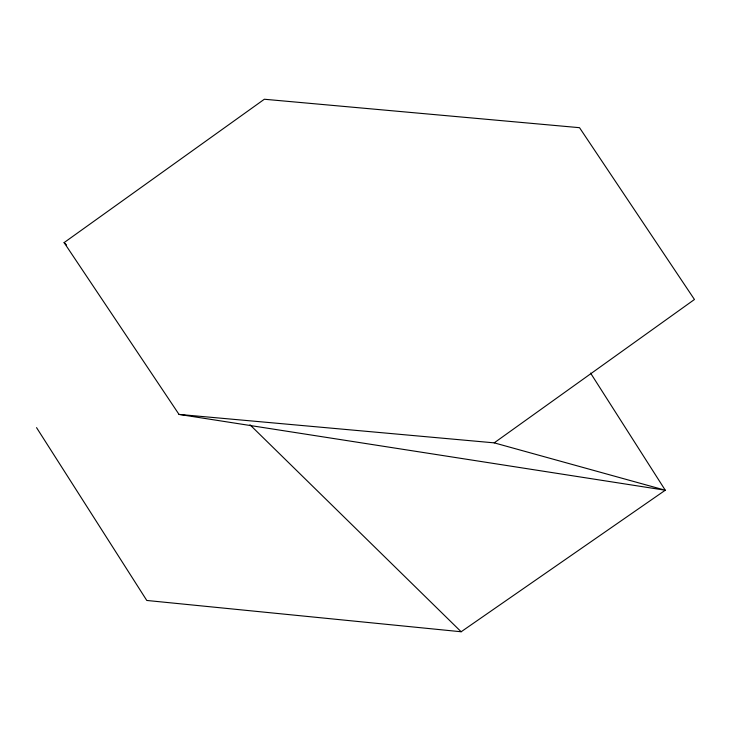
<?xml version="1.0" encoding="UTF-8"?>
<svg xmlns="http://www.w3.org/2000/svg" width="731" height="731" viewBox="0 0 731 731"><rect width="100%" height="100%" fill="white"/><g stroke="black" fill="none" stroke-linecap="round" stroke-linejoin="round"><path stroke-width="1.1" d="M64.1 242.61L264.348 99.242L579.528 127.687L694.45 299.491L494.202 442.858L179.022 414.413L64.1 242.61L66.539 245.004M36.55 427.635L146.785 600.462L461.151 631.758L665.274 490.227L590.566 373.084M179.022 414.413L665.274 490.227L494.202 442.858M249.984 424.793L461.151 631.758"/></g></svg>
